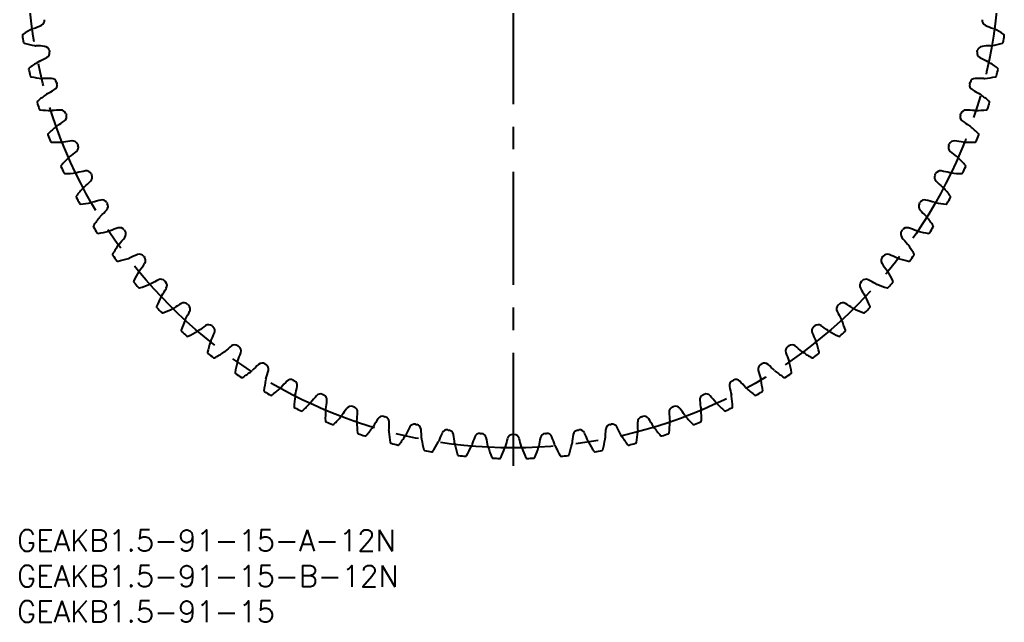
# Model space of a CAD drawing. Extents: x -1 to 222, y -13 to 164.
# Drawn here: x 0.4 to 138.7, y -13 to 71.7 of the extents above; entities that cross this region are included whole.
import ezdxf

# ---------------------------------------------------------------- set-up
doc = ezdxf.new("R2010")
doc.units = 0
doc.header["$LTSCALE"] = 0.5
doc.linetypes.add('CENTER', pattern=[50.8, 31.75, -6.35, 6.35, -6.35])
for name, color, linetype in [('MSM_CENTER', 1, 'CENTER'), ('MSM_CONTINUOUS', 7, 'CONTINUOUS'), ('MSM_PART_NUMBER', 7, 'CONTINUOUS')]:
    doc.layers.add(name, color=color, linetype=linetype)
doc.styles.get("Standard").update_dxf_attribs({"font": 'txt.shx', "height": 1, "bigfont": 'bigfont.shx'})

# ---------------------------------------------------------------- blocks, each defined once
blk = doc.blocks.new('*U2')
at = {"layer": 'MSM_PART_NUMBER'}
blk.add_text('GEAKB1.5-91-15-A-12N', height=3, dxfattribs=at).set_placement((0, -3))
blk = doc.blocks.new('*U3')
at = {"layer": 'MSM_PART_NUMBER'}
blk.add_text('GEAKB1.5-91-15-B-12N', height=3, dxfattribs=at).set_placement((0, -8))
blk = doc.blocks.new('*U4')
at = {"layer": 'MSM_PART_NUMBER'}
blk.add_text('GEAKB1.5-91-15', height=3, dxfattribs=at).set_placement((0, -13))

msp = doc.modelspace()

# ---------------------------------------------------------------- linework, layer by layer
at = {"layer": 'MSM_CENTER'}
msp.add_line((69.75, 9), (69.75, 150.5), dxfattribs=at)
msp.add_circle((69.75, 79.75), 68.25, dxfattribs=at)
at = {"layer": 'MSM_CONTINUOUS'}
for centre, radius, start, end in [((-4.76, 89.37), 20.22, 290.4389, 293.8979), ((3.13, 71.57), 0.75, 293.8979, 7.001), ((136.37, 71.57), 0.75, 172.999, 246.1021), ((144.26, 89.37), 20.22, 246.1021, 249.5611), ((0.91, 69.47), 0.15, 121.7321, 188.491), ((69.75, 79.75), 69.75, 188.4909, 189.3113), ((12.8, 50.25), 22.75, 117.9121, 121.7323), ((2.73, 69.25), 1.25, 110.3882, 117.9121), ((136.77, 69.25), 1.25, 62.0879, 69.6118), ((126.7, 50.25), 22.75, 58.2677, 62.0879), ((69.75, 79.75), 69.75, 350.6887, 351.5091), ((138.59, 69.47), 0.15, 351.5091, 58.2677), ((1.07, 68.49), 0.15, 189.3113, 256.0699), ((6.51, 90.42), 22.75, 256.0699, 259.8901), ((2.73, 69.25), 1.25, 259.8901, 267.414), ((1.75, 47.81), 20.22, 83.9043, 87.3633), ((3.81, 67.17), 0.75, 10.8012, 83.9043), ((135.69, 67.17), 0.75, 96.0957, 169.1988), ((137.75, 47.81), 20.22, 92.6367, 96.0957), ((136.77, 69.25), 1.25, 272.586, 280.1099), ((132.99, 90.42), 22.75, 280.1099, 283.9301), ((138.43, 68.49), 0.15, 283.9301, 350.6888), ((3.85, 66.99), 0.75, 297.8539, 10.9571), ((69.75, 79.75), 66.37, 190.8012, 190.9571), ((135.65, 66.99), 0.75, 169.0429, 242.1461), ((69.75, 79.75), 66.37, 349.0429, 349.1988), ((14.97, 46.39), 22.75, 121.8681, 125.6883), ((3.62, 64.66), 1.25, 114.3442, 121.8681), ((-5.25, 84.21), 20.22, 294.3949, 297.8539), ((144.75, 84.21), 20.22, 242.1461, 245.6051), ((135.88, 64.66), 1.25, 58.1319, 65.6558), ((124.53, 46.39), 22.75, 54.3117, 58.1319), ((1.79, 64.75), 0.15, 125.6883, 192.447), ((69.75, 79.75), 69.75, 192.447, 193.2673), ((2.01, 63.78), 0.15, 193.2673, 260.026), ((137.49, 63.78), 0.15, 279.974, 346.7328), ((69.75, 79.75), 69.75, 346.7327, 347.553), ((137.71, 64.75), 0.15, 347.553, 54.3117), ((5.92, 86.04), 22.75, 260.026, 263.8462), ((3.62, 64.66), 1.25, 263.8462, 271.37), ((4.11, 43.19), 20.22, 87.8604, 91.3194), ((4.84, 62.65), 0.75, 14.7572, 87.8604), ((4.89, 62.48), 0.75, 301.81, 14.9131), ((69.75, 79.75), 66.37, 194.7572, 194.9131), ((134.61, 62.48), 0.75, 165.0869, 238.19), ((69.75, 79.75), 66.37, 345.0869, 345.2428), ((134.66, 62.65), 0.75, 92.1396, 165.2428), ((135.39, 43.19), 20.22, 88.6806, 92.1396), ((135.88, 64.66), 1.25, 268.63, 276.1539), ((133.58, 86.04), 22.75, 276.1538, 279.974), ((17.4, 42.69), 22.75, 125.8242, 129.6444), ((4.82, 60.13), 1.25, 118.3003, 125.8242), ((-5.38, 79.02), 20.22, 298.351, 301.81), ((144.88, 79.02), 20.22, 238.19, 241.649), ((134.68, 60.13), 1.25, 54.1758, 61.6997), ((122.1, 42.69), 22.75, 50.3556, 54.1758), ((2.98, 60.1), 0.15, 129.6442, 196.4031), ((69.75, 79.75), 69.75, 196.403, 197.2234), ((69.75, 79.75), 69.75, 342.7766, 343.597), ((136.52, 60.1), 0.15, 343.597, 50.3556), ((3.27, 59.14), 0.15, 197.2234, 263.982), ((5.64, 81.62), 22.75, 263.982, 267.8022), ((4.82, 60.13), 1.25, 267.8022, 275.3261), ((6.79, 38.75), 20.22, 91.8164, 95.2754), ((6.17, 58.21), 0.75, 18.7133, 91.8164), ((6.23, 58.04), 0.75, 305.766, 18.8692), ((69.75, 79.75), 66.37, 198.7133, 198.8692), ((133.27, 58.04), 0.75, 161.1308, 234.234), ((69.75, 79.75), 66.37, 341.1308, 341.2867), ((133.33, 58.21), 0.75, 88.1836, 161.2867), ((132.71, 38.75), 20.22, 84.7246, 88.1836), ((134.68, 60.13), 1.25, 264.6739, 272.1978), ((133.86, 81.62), 22.75, 272.1978, 276.018), ((136.23, 59.14), 0.15, 276.018, 342.7767), ((6.32, 55.7), 1.25, 122.2563, 129.7802), ((-5.15, 73.84), 20.22, 302.307, 305.766), ((144.65, 73.84), 20.22, 234.234, 237.693), ((133.18, 55.7), 1.25, 50.2198, 57.7437), ((4.5, 55.54), 0.15, 133.6004, 200.3591), ((69.75, 79.75), 69.75, 200.3591, 201.1794), ((20.08, 39.17), 22.75, 129.7802, 133.6004), ((119.42, 39.17), 22.75, 46.3996, 50.2198), ((69.75, 79.75), 69.75, 338.8206, 339.6409), ((135, 55.54), 0.15, 339.6409, 46.3996), ((4.85, 54.6), 0.15, 201.1794, 267.9381), ((5.66, 77.19), 22.75, 267.9381, 271.7582), ((6.32, 55.7), 1.25, 271.7582, 279.2821), ((9.77, 34.51), 20.22, 95.7725, 99.2314), ((7.81, 53.88), 0.75, 22.6693, 95.7725), ((7.88, 53.71), 0.75, 309.7221, 22.8252), ((69.75, 79.75), 66.37, 202.6693, 202.8252), ((131.62, 53.71), 0.75, 157.1748, 230.2779), ((69.75, 79.75), 66.37, 337.1748, 337.3307), ((131.69, 53.88), 0.75, 84.2276, 157.3307), ((129.73, 34.51), 20.22, 80.7686, 84.2275), ((133.18, 55.7), 1.25, 260.7179, 268.2418), ((133.84, 77.19), 22.75, 268.2418, 272.0619), ((134.65, 54.6), 0.15, 272.0619, 338.8207), ((-4.56, 68.69), 20.22, 306.2631, 309.7221), ((144.06, 68.69), 20.22, 230.2779, 233.7369), ((6.32, 51.09), 0.15, 137.5564, 204.3152), ((23, 35.84), 22.75, 133.7363, 137.5564), ((8.13, 51.38), 1.25, 126.2124, 133.7363), ((131.37, 51.38), 1.25, 46.2637, 53.7876), ((116.5, 35.84), 22.75, 42.4436, 46.2637), ((133.18, 51.09), 0.15, 335.6849, 42.4436), ((69.75, 79.75), 69.75, 204.3151, 205.1354), ((6.74, 50.19), 0.15, 205.1354, 271.8941), ((5.99, 72.77), 22.75, 271.8941, 275.7143), ((8.13, 51.38), 1.25, 275.7143, 283.2382), ((13.03, 30.48), 20.22, 99.7285, 103.1875), ((9.74, 49.67), 0.75, 26.6253, 99.7285), ((9.83, 49.5), 0.75, 313.6781, 26.7812), ((69.75, 79.75), 66.37, 206.6253, 206.7812), ((129.67, 49.5), 0.75, 153.2188, 226.3219), ((69.75, 79.75), 66.37, 333.2188, 333.3747), ((129.76, 49.67), 0.75, 80.2715, 153.3747), ((126.47, 30.48), 20.22, 76.8125, 80.2715), ((131.37, 51.38), 1.25, 256.7618, 264.2857), ((133.51, 72.77), 22.75, 264.2857, 268.1059), ((132.76, 50.19), 0.15, 268.106, 334.8647), ((69.75, 79.75), 69.75, 334.8646, 335.6849), ((-3.62, 63.59), 20.22, 310.2191, 313.6781), ((143.12, 63.59), 20.22, 226.3219, 229.7809), ((26.14, 32.72), 22.75, 137.6923, 141.5125), ((10.24, 47.19), 1.25, 130.1684, 137.6923), ((129.26, 47.19), 1.25, 42.3077, 49.8316), ((113.36, 32.72), 22.75, 38.4875, 42.3077), ((8.45, 46.78), 0.15, 141.5124, 208.2712), ((69.75, 79.75), 69.75, 208.2711, 209.0915), ((8.93, 45.91), 0.15, 209.0915, 275.8501), ((6.63, 68.39), 22.75, 275.8501, 279.6703), ((10.24, 47.19), 1.25, 279.6703, 287.1942), ((16.57, 26.68), 20.22, 103.6845, 107.1435), ((11.96, 45.6), 0.75, 30.5814, 103.6845), ((69.75, 79.75), 66.37, 210.5814, 210.7373), ((12.05, 45.44), 0.75, 317.6341, 30.7373), ((127.45, 45.44), 0.75, 149.2627, 222.3659), ((69.75, 79.75), 66.37, 329.2627, 329.4186), ((127.54, 45.6), 0.75, 76.3155, 149.4186), ((122.93, 26.68), 20.22, 72.8565, 76.3155), ((129.26, 47.19), 1.25, 252.8058, 260.3297), ((132.87, 68.39), 22.75, 260.3297, 264.1499), ((130.57, 45.91), 0.15, 264.1499, 330.9086), ((69.75, 79.75), 69.75, 330.9085, 331.7289), ((131.05, 46.78), 0.15, 331.7289, 38.4875), ((-2.33, 58.56), 20.22, 314.1752, 317.6341), ((141.83, 58.56), 20.22, 222.3659, 225.8248), ((29.49, 29.82), 22.75, 141.6484, 145.4685), ((12.63, 43.17), 1.25, 134.1245, 141.6484), ((126.87, 43.17), 1.25, 38.3516, 45.8755), ((110.01, 29.82), 22.75, 34.5315, 38.3516), ((10.87, 42.63), 0.15, 145.4685, 212.2273), ((69.75, 79.75), 69.75, 212.2272, 213.0475), ((11.41, 41.79), 0.15, 213.0475, 279.8062), ((7.56, 64.06), 22.75, 279.8062, 283.6264), ((12.63, 43.17), 1.25, 283.6264, 291.1503), ((20.36, 23.14), 20.22, 107.6406, 111.0996), ((14.46, 41.69), 0.75, 34.5374, 107.6406), ((69.75, 79.75), 66.37, 214.5374, 214.6933), ((14.56, 41.54), 0.75, 321.5902, 34.6933), ((124.94, 41.54), 0.75, 145.3067, 218.4098), ((69.75, 79.75), 66.37, 325.3067, 325.4626), ((125.04, 41.69), 0.75, 72.3594, 145.4626), ((119.14, 23.14), 20.22, 68.9004, 72.3594), ((126.87, 43.17), 1.25, 248.8497, 256.3736), ((131.94, 64.06), 22.75, 256.3736, 260.1938), ((128.09, 41.79), 0.15, 260.1938, 326.9526), ((69.75, 79.75), 69.75, 326.9525, 327.7728), ((128.63, 42.63), 0.15, 327.7728, 34.5315), ((15.29, 39.31), 1.25, 138.0805, 145.6044), ((-0.7, 53.64), 20.22, 318.1312, 321.5902), ((140.2, 53.64), 20.22, 218.4098, 221.8688), ((124.21, 39.31), 1.25, 34.3956, 41.9195), ((33.03, 27.16), 22.75, 145.6044, 149.4246), ((106.47, 27.16), 22.75, 30.5754, 34.3956), ((13.57, 38.66), 0.15, 149.4244, 216.1833), ((69.75, 79.75), 69.75, 216.1832, 217.0036), ((14.17, 37.86), 0.15, 217.0036, 283.7622), ((8.79, 59.81), 22.75, 283.7622, 287.5824), ((15.29, 39.31), 1.25, 287.5824, 295.1063), ((24.38, 19.86), 20.22, 111.5966, 115.0556), ((17.21, 37.97), 0.75, 38.4935, 111.5966), ((1.27, 48.84), 20.22, 322.0872, 325.5462), ((69.75, 79.75), 66.37, 218.4935, 218.6494), ((17.33, 37.83), 0.75, 325.5462, 38.6494), ((122.17, 37.83), 0.75, 141.3506, 214.4538), ((138.23, 48.84), 20.22, 214.4538, 217.9128), ((69.75, 79.75), 66.37, 321.3506, 321.5065), ((122.29, 37.97), 0.75, 68.4034, 141.5065), ((115.12, 19.86), 20.22, 64.9444, 68.4034), ((124.21, 39.31), 1.25, 244.8937, 252.4176), ((130.71, 59.81), 22.75, 252.4176, 256.2378), ((125.33, 37.86), 0.15, 256.2378, 322.9965), ((69.75, 79.75), 69.75, 322.9964, 323.8168), ((125.93, 38.66), 0.15, 323.8168, 30.5754), ((36.75, 24.76), 22.75, 149.5604, 153.3806), ((18.21, 35.65), 1.25, 142.0366, 149.5605), ((121.29, 35.65), 1.25, 30.4396, 37.9634), ((102.75, 24.76), 22.75, 26.6194, 30.4396), ((16.54, 34.88), 0.15, 153.3806, 220.1394), ((69.75, 79.75), 69.75, 220.1393, 220.9596), ((28.62, 16.88), 20.22, 115.5527, 119.0117), ((20.22, 34.44), 0.75, 42.4495, 115.5527), ((69.75, 79.75), 66.37, 222.4495, 222.6054), ((20.34, 34.31), 0.75, 329.5023, 42.6054), ((119.16, 34.31), 0.75, 137.3946, 210.4977), ((69.75, 79.75), 66.37, 317.3946, 317.5505), ((119.28, 34.44), 0.75, 64.4473, 137.5505), ((110.88, 16.88), 20.22, 60.9883, 64.4473), ((69.75, 79.75), 69.75, 319.0404, 319.8607), ((122.96, 34.88), 0.15, 319.8607, 26.6194), ((17.19, 34.13), 0.15, 220.9596, 287.7183), ((10.31, 55.65), 22.75, 287.7183, 291.5385), ((18.21, 35.65), 1.25, 291.5385, 299.0623), ((3.57, 44.19), 20.22, 326.0433, 329.5023), ((135.93, 44.19), 20.22, 210.4977, 213.9567), ((121.29, 35.65), 1.25, 240.9377, 248.4616), ((129.19, 55.65), 22.75, 248.4615, 252.2817), ((122.31, 34.13), 0.15, 252.2817, 319.0405), ((40.62, 22.61), 22.75, 153.5165, 157.3367), ((21.37, 32.2), 1.25, 145.9926, 153.5165), ((23.46, 31.14), 0.75, 46.4056, 119.5087), ((116.04, 31.14), 0.75, 60.4913, 133.5944), ((118.13, 32.2), 1.25, 26.4835, 34.0074), ((98.88, 22.61), 22.75, 22.6633, 26.4835), ((19.76, 31.32), 0.15, 157.3367, 224.0954), ((69.75, 79.75), 69.75, 224.0953, 224.9157), ((20.46, 30.61), 0.15, 224.9157, 291.6743), ((12.12, 51.61), 22.75, 291.6743, 295.4945), ((21.37, 32.2), 1.25, 295.4945, 303.0184), ((33.06, 14.19), 20.22, 119.5087, 122.9677), ((6.18, 39.71), 20.22, 329.9993, 333.4583), ((69.75, 79.75), 66.37, 226.4056, 226.5615), ((23.6, 31.01), 0.75, 333.4583, 46.5615), ((115.9, 31.01), 0.75, 133.4385, 206.5417), ((133.32, 39.71), 20.22, 206.5417, 210.0007), ((69.75, 79.75), 66.37, 313.4385, 313.5944), ((106.44, 14.19), 20.22, 57.0323, 60.4913), ((118.13, 32.2), 1.25, 236.9816, 244.5055), ((127.38, 51.61), 22.75, 244.5055, 248.3257), ((119.04, 30.61), 0.15, 248.3257, 315.0844), ((69.75, 79.75), 69.75, 315.0843, 315.9047), ((119.74, 31.32), 0.15, 315.9047, 22.6633), ((44.63, 20.74), 22.75, 157.4725, 161.2927), ((24.77, 28.98), 1.25, 149.9486, 157.4725), ((114.73, 28.98), 1.25, 22.5275, 30.0514), ((94.87, 20.74), 22.75, 18.7073, 22.5275), ((23.22, 27.99), 0.15, 161.2927, 228.0515), ((69.75, 79.75), 69.75, 228.0514, 228.8717), ((14.19, 47.7), 22.75, 295.6304, 299.4505), ((24.77, 28.98), 1.25, 299.4505, 306.9744), ((37.67, 11.81), 20.22, 123.4648, 126.9237), ((26.93, 28.06), 0.75, 50.3616, 123.4648), ((69.75, 79.75), 66.37, 230.3616, 230.5175), ((27.07, 27.94), 0.75, 337.4144, 50.5175), ((112.43, 27.94), 0.75, 129.4825, 202.5856), ((69.75, 79.75), 66.37, 309.4825, 309.6384), ((112.57, 28.06), 0.75, 56.5352, 129.6384), ((101.83, 11.81), 20.22, 53.0763, 56.5352), ((114.73, 28.98), 1.25, 233.0256, 240.5495), ((125.31, 47.7), 22.75, 240.5495, 244.3696), ((69.75, 79.75), 69.75, 311.1283, 311.9486), ((116.28, 27.99), 0.15, 311.9486, 18.7073), ((23.97, 27.32), 0.15, 228.8717, 295.6304), ((48.76, 19.14), 22.75, 161.4286, 165.2488), ((28.38, 25.99), 1.25, 153.9047, 161.4286), ((9.09, 35.42), 20.22, 333.9554, 337.4144), ((130.41, 35.42), 20.22, 202.5856, 206.0446), ((111.12, 25.99), 1.25, 18.5714, 26.0953), ((90.74, 19.14), 22.75, 14.7512, 18.5714), ((115.53, 27.32), 0.15, 244.3696, 311.1284), ((26.91, 24.9), 0.15, 165.2488, 232.0075), ((16.54, 43.94), 22.75, 299.5864, 303.4066), ((28.38, 25.99), 1.25, 303.4066, 310.9305), ((42.43, 9.76), 20.22, 127.4208, 130.8798), ((30.6, 25.23), 0.75, 54.3177, 127.4208), ((69.75, 79.75), 66.37, 234.3177, 234.4736), ((30.75, 25.12), 0.75, 341.3704, 54.4736), ((108.75, 25.12), 0.75, 125.5264, 198.6296), ((69.75, 79.75), 66.37, 305.5264, 305.6823), ((108.9, 25.23), 0.75, 52.5792, 125.6823), ((97.07, 9.76), 20.22, 49.1202, 52.5792), ((111.12, 25.99), 1.25, 229.0695, 236.5934), ((122.96, 43.94), 22.75, 236.5934, 240.4136), ((112.59, 24.9), 0.15, 307.9926, 14.7512), ((69.75, 79.75), 69.75, 232.0074, 232.8278), ((27.7, 24.29), 0.15, 232.8278, 299.5864), ((52.99, 17.84), 22.75, 165.3846, 169.2048), ((32.19, 23.27), 1.25, 157.8607, 165.3846), ((12.29, 31.34), 20.22, 337.9114, 341.3704), ((127.21, 31.34), 20.22, 198.6296, 202.0886), ((107.31, 23.27), 1.25, 14.6154, 22.1393), ((86.51, 17.84), 22.75, 10.7952, 14.6154), ((111.8, 24.29), 0.15, 240.4136, 307.1723), ((69.75, 79.75), 69.75, 307.1722, 307.9926), ((19.14, 40.36), 22.75, 303.5425, 307.3626), ((32.19, 23.27), 1.25, 307.3626, 314.8865), ((47.32, 8.04), 20.22, 131.3768, 134.8358), ((34.45, 22.66), 0.75, 58.2737, 131.3768), ((69.75, 79.75), 66.37, 238.2737, 238.4296), ((15.77, 27.49), 20.22, 341.8675, 345.3265), ((34.61, 22.56), 0.75, 345.3265, 58.4296), ((104.89, 22.56), 0.75, 121.5704, 194.6735), ((123.73, 27.49), 20.22, 194.6735, 198.1325), ((69.75, 79.75), 66.37, 301.5704, 301.7263), ((105.05, 22.66), 0.75, 48.6232, 121.7263), ((92.18, 8.04), 20.22, 45.1642, 48.6232), ((107.31, 23.27), 1.25, 225.1135, 232.6374), ((120.36, 40.36), 22.75, 232.6374, 236.4575), ((30.79, 22.07), 0.15, 169.2048, 235.9635), ((69.75, 79.75), 69.75, 235.9635, 236.7838), ((31.62, 21.52), 0.15, 236.7838, 303.5425), ((57.3, 16.83), 22.75, 169.3407, 173.1608), ((36.17, 20.81), 1.25, 161.8168, 169.3407), ((52.32, 6.67), 20.22, 135.3329, 138.7919), ((38.47, 20.36), 0.75, 62.2297, 135.3329), ((69.75, 79.75), 66.37, 242.2297, 242.3856), ((38.64, 20.27), 0.75, 349.2825, 62.3856), ((100.86, 20.27), 0.75, 117.6144, 190.7175), ((69.75, 79.75), 66.37, 297.6144, 297.7703), ((101.03, 20.36), 0.75, 44.6671, 117.7703), ((87.18, 6.67), 20.22, 41.2081, 44.6671), ((103.33, 20.81), 1.25, 10.6593, 18.1832), ((82.2, 16.83), 22.75, 6.8392, 10.6593), ((107.88, 21.52), 0.15, 236.4575, 303.2163), ((69.75, 79.75), 69.75, 303.2162, 304.0365), ((108.71, 22.07), 0.15, 304.0365, 10.7952), ((34.87, 19.52), 0.15, 173.1608, 239.9196), ((69.75, 79.75), 69.75, 239.9195, 240.7398), ((21.97, 36.96), 22.75, 307.4985, 311.3187), ((36.17, 20.81), 1.25, 311.3187, 318.8426), ((19.5, 23.89), 20.22, 345.8235, 349.2825), ((120, 23.89), 20.22, 190.7175, 194.1765), ((103.33, 20.81), 1.25, 221.1574, 228.6813), ((117.53, 36.96), 22.75, 228.6813, 232.5015), ((69.75, 79.75), 69.75, 299.2602, 300.0805), ((104.63, 19.52), 0.15, 300.0805, 6.8392), ((35.73, 19.03), 0.15, 240.7398, 307.4985), ((61.67, 16.12), 22.75, 173.2967, 177.1169), ((40.32, 18.63), 1.25, 165.7728, 173.2967), ((57.41, 5.64), 20.22, 139.2889, 142.7479), ((42.65, 18.34), 0.75, 66.1858, 139.2889), ((69.75, 79.75), 66.37, 246.1858, 246.3417), ((42.81, 18.27), 0.75, 353.2385, 66.3417), ((23.48, 20.56), 20.22, 349.7795, 353.2385), ((96.69, 18.27), 0.75, 113.6583, 186.7615), ((116.02, 20.56), 20.22, 186.7615, 190.2205), ((69.75, 79.75), 66.37, 293.6583, 293.8142), ((96.85, 18.34), 0.75, 40.7111, 113.8142), ((82.09, 5.64), 20.22, 37.2521, 40.7111), ((99.18, 18.63), 1.25, 6.7033, 14.2272), ((77.83, 16.12), 22.75, 2.8831, 6.7033), ((103.77, 19.03), 0.15, 232.5015, 299.2603), ((39.1, 17.26), 0.15, 177.1168, 243.8756), ((69.75, 79.75), 69.75, 243.8755, 244.6959), ((40, 16.83), 0.15, 244.6959, 311.4545), ((25.04, 33.77), 22.75, 311.4545, 315.2747), ((40.32, 18.63), 1.25, 315.2747, 322.7986), ((66.08, 15.72), 22.75, 177.2527, 181.0729), ((44.6, 16.75), 1.25, 169.7289, 177.2528), ((62.55, 4.96), 20.22, 143.245, 146.704), ((46.95, 16.62), 0.75, 70.1418, 143.245), ((69.75, 79.75), 66.37, 250.1418, 250.2977), ((47.12, 16.55), 0.75, 357.1946, 70.2977), ((92.38, 16.55), 0.75, 109.7023, 182.8054), ((69.75, 79.75), 66.37, 289.7023, 289.8582), ((92.55, 16.62), 0.75, 36.755, 109.8582), ((76.95, 4.96), 20.22, 33.296, 36.755), ((94.9, 16.75), 1.25, 2.7473, 10.2711), ((73.42, 15.72), 22.75, 358.9271, 2.7473), ((99.18, 18.63), 1.25, 217.2014, 224.7253), ((114.46, 33.77), 22.75, 224.7253, 228.5455), ((99.5, 16.83), 0.15, 228.5455, 295.3042), ((69.75, 79.75), 69.75, 295.3041, 296.1245), ((100.4, 17.26), 0.15, 296.1245, 2.8831), ((43.49, 15.29), 0.15, 181.0728, 247.8317), ((28.32, 30.79), 22.75, 315.4106, 319.2308), ((44.6, 16.75), 1.25, 319.2308, 326.7547), ((27.67, 17.51), 20.22, 353.7356, 357.1946), ((49.01, 15.16), 1.25, 173.6849, 181.2088), ((67.73, 4.65), 20.22, 147.201, 150.66), ((51.36, 15.19), 0.75, 74.0979, 147.201), ((69.75, 79.75), 66.37, 254.0979, 254.2538), ((51.53, 15.14), 0.75, 1.1506, 74.2538), ((87.97, 15.14), 0.75, 105.7462, 178.8494), ((69.75, 79.75), 66.37, 285.7462, 285.9021), ((88.14, 15.19), 0.75, 32.799, 105.9021), ((71.77, 4.65), 20.22, 29.34, 32.799), ((111.83, 17.51), 20.22, 182.8054, 186.2644), ((90.49, 15.16), 1.25, 358.7912, 6.3151), ((94.9, 16.75), 1.25, 213.2453, 220.7692), ((111.18, 30.79), 22.75, 220.7692, 224.5894), ((96.01, 15.29), 0.15, 292.1684, 358.9271), ((69.75, 79.75), 69.75, 247.8316, 248.6519), ((44.41, 14.93), 0.15, 248.6519, 315.4106), ((70.51, 15.62), 22.75, 181.2088, 185.029), ((31.8, 28.05), 22.75, 319.3666, 323.1868), ((49.01, 15.16), 1.25, 323.1868, 330.7107), ((32.07, 14.75), 20.22, 357.6916, 1.1506), ((53.52, 13.89), 1.25, 177.641, 185.1648), ((72.91, 4.69), 20.22, 151.1571, 154.6161), ((55.86, 14.08), 0.75, 78.0539, 151.1571), ((69.75, 79.75), 66.37, 258.0539, 258.2098), ((56.03, 14.04), 0.75, 5.1067, 78.2098), ((36.64, 12.31), 20.22, 1.6477, 5.1067), ((60.42, 13.28), 0.75, 82.01, 155.1131), ((69.75, 79.75), 66.37, 262.01, 262.1659), ((60.6, 13.25), 0.75, 9.0627, 82.1659), ((78.9, 13.25), 0.75, 97.8341, 170.9373), ((69.75, 79.75), 66.37, 277.8341, 277.99), ((79.08, 13.28), 0.75, 24.8869, 97.99), ((102.86, 12.31), 20.22, 174.8933, 178.3523), ((83.47, 14.04), 0.75, 101.7902, 174.8933), ((69.75, 79.75), 66.37, 281.7902, 281.9461), ((83.64, 14.08), 0.75, 28.8429, 101.9461), ((66.59, 4.69), 20.22, 25.3839, 28.8429), ((107.43, 14.75), 20.22, 178.8494, 182.3084), ((85.98, 13.89), 1.25, 354.8352, 2.359), ((90.49, 15.16), 1.25, 209.2893, 216.8132), ((107.7, 28.05), 22.75, 216.8132, 220.6334), ((68.99, 15.62), 22.75, 354.971, 358.7912), ((95.09, 14.93), 0.15, 224.5894, 291.3482), ((69.75, 79.75), 69.75, 291.3481, 292.1684), ((48, 13.64), 0.15, 185.029, 251.7877), ((69.75, 79.75), 69.75, 251.7876, 252.608), ((48.95, 13.33), 0.15, 252.608, 319.3666), ((74.93, 15.82), 22.75, 185.1648, 188.985), ((35.45, 25.55), 22.75, 323.3227, 327.1429), ((53.52, 13.89), 1.25, 327.1429, 334.6667), ((58.1, 12.92), 1.25, 181.597, 189.1209), ((79.33, 16.33), 22.75, 189.1209, 192.9411), ((58.1, 12.92), 1.25, 331.0989, 338.6228), ((78.08, 5.08), 20.22, 155.1131, 158.5721), ((41.37, 10.18), 20.22, 5.6037, 9.0627), ((83.22, 5.84), 20.22, 159.0692, 162.5281), ((65.03, 12.79), 0.75, 85.966, 159.0692), ((69.75, 79.75), 66.37, 265.966, 266.1219), ((65.21, 12.78), 0.75, 13.0188, 86.1219), ((46.24, 8.39), 20.22, 9.5598, 13.0188), ((88.28, 6.94), 20.22, 163.0252, 166.4842), ((69.66, 12.63), 0.75, 89.9221, 163.0252), ((69.75, 79.75), 66.37, 269.9221, 270.0779), ((69.84, 12.63), 0.75, 16.9748, 90.0779), ((51.22, 6.94), 20.22, 13.5158, 16.9748), ((93.26, 8.39), 20.22, 166.9812, 170.4402), ((74.29, 12.78), 0.75, 93.8781, 166.9812), ((69.75, 79.75), 66.37, 273.8781, 274.034), ((74.47, 12.79), 0.75, 20.9309, 94.034), ((56.28, 5.84), 20.22, 17.4719, 20.9308), ((98.13, 10.18), 20.22, 170.9373, 174.3963), ((61.42, 5.08), 20.22, 21.4279, 24.8869), ((81.4, 12.92), 1.25, 201.3772, 208.9011), ((60.17, 16.33), 22.75, 347.0589, 350.8791), ((81.4, 12.92), 1.25, 350.8791, 358.403), ((85.98, 13.89), 1.25, 205.3333, 212.8572), ((104.05, 25.55), 22.75, 212.8571, 216.6773), ((64.57, 15.82), 22.75, 351.015, 354.8352), ((90.55, 13.33), 0.15, 220.6334, 287.3921), ((69.75, 79.75), 69.75, 287.392, 288.2124), ((91.5, 13.64), 0.15, 288.2124, 354.971), ((52.61, 12.29), 0.15, 188.985, 255.7438), ((69.75, 79.75), 69.75, 255.7437, 256.564), ((53.58, 12.05), 0.15, 256.564, 323.3227), ((57.31, 11.27), 0.15, 192.9411, 259.6998), ((69.75, 79.75), 69.75, 259.6997, 260.5201), ((39.27, 23.32), 22.75, 327.2787, 331.0989), ((62.74, 12.28), 1.25, 185.553, 193.0769), ((83.68, 17.15), 22.75, 193.0769, 196.8971), ((43.24, 21.35), 22.75, 331.2348, 335.0549), ((62.74, 12.28), 1.25, 335.0549, 342.5788), ((67.41, 11.96), 1.25, 189.5091, 197.033), ((87.97, 18.26), 22.75, 197.033, 200.8531), ((47.33, 19.66), 22.75, 335.1908, 339.011), ((67.41, 11.96), 1.25, 339.011, 346.5349), ((72.09, 11.96), 1.25, 193.4651, 200.989), ((92.17, 19.66), 22.75, 200.989, 204.8092), ((51.53, 18.26), 22.75, 339.1469, 342.967), ((72.09, 11.96), 1.25, 342.967, 350.4909), ((76.76, 12.28), 1.25, 197.4212, 204.9451), ((96.26, 21.35), 22.75, 204.9451, 208.7652), ((55.82, 17.15), 22.75, 343.1029, 346.9231), ((76.76, 12.28), 1.25, 346.9231, 354.447), ((100.23, 23.32), 22.75, 208.9011, 212.7213), ((69.75, 79.75), 69.75, 279.4799, 280.3003), ((82.19, 11.27), 0.15, 280.3003, 347.0589), ((85.92, 12.05), 0.15, 216.6772, 283.4361), ((69.75, 79.75), 69.75, 283.436, 284.2563), ((86.89, 12.29), 0.15, 284.2563, 351.015), ((58.29, 11.1), 0.15, 260.5201, 327.2787), ((62.06, 10.58), 0.15, 196.8971, 263.6559), ((69.75, 79.75), 69.75, 263.6558, 264.4761), ((63.05, 10.47), 0.15, 264.4761, 331.2348), ((66.85, 10.21), 0.15, 200.8531, 267.6119), ((69.75, 79.75), 69.75, 267.6118, 268.4322), ((67.85, 10.18), 0.15, 268.4322, 335.1908), ((71.65, 10.18), 0.15, 204.8092, 271.5679), ((69.75, 79.75), 69.75, 271.5679, 272.3882), ((72.65, 10.21), 0.15, 272.3882, 339.1469), ((76.45, 10.47), 0.15, 208.7652, 275.524), ((69.75, 79.75), 69.75, 275.5239, 276.3442), ((77.44, 10.58), 0.15, 276.3442, 343.1029), ((81.21, 11.1), 0.15, 212.7213, 279.48)]:
    msp.add_arc(centre, radius, start, end, dxfattribs=at)

# ---------------------------------------------------------------- block references
for name in ['*U2', '*U3', '*U4']:
    msp.add_blockref(name, (0, 0), dxfattribs=at)

doc.saveas('drawing.dxf')
